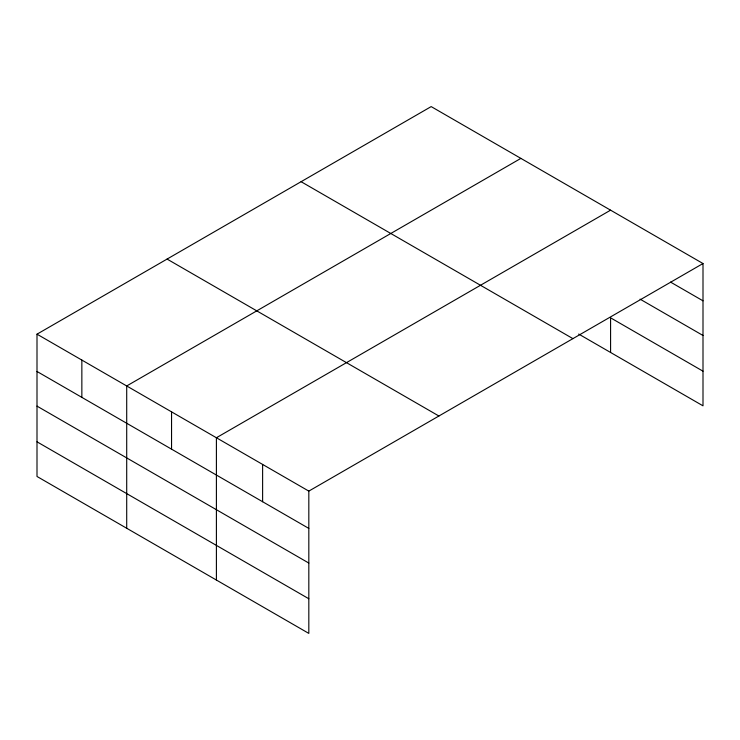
<?xml version="1.0" encoding="UTF-8"?>
<svg xmlns="http://www.w3.org/2000/svg" width="740" height="740" viewBox="0 0 740 740"><rect width="100%" height="100%" fill="white"/><g stroke="black" fill="none" stroke-linecap="round" stroke-linejoin="round"><path stroke-width="1.11" d="M703 263.532L308.821 491.11L308.821 633.403L37 476.468L37 334.175L431.18 106.597L703 263.532L703 405.825L578.689 334.055M520.877 158.388L126.706 385.956L126.706 528.258M610.583 210.169L216.404 437.747L216.404 580.049M670.551 282.097L703 300.829M640.072 299.154L703 335.479M703 371.184L610.583 317.821L610.583 352.471M301.097 181.698L572.927 338.633M167.074 259.074L438.903 416.01M37 334.175L308.821 491.11M37 371.471L308.821 528.406M37 406.121L308.821 563.057M37 441.817L308.821 598.752M262.617 464.424L262.617 501.729M171.551 411.856L171.551 449.152M81.853 360.065L81.853 397.361"/></g></svg>
